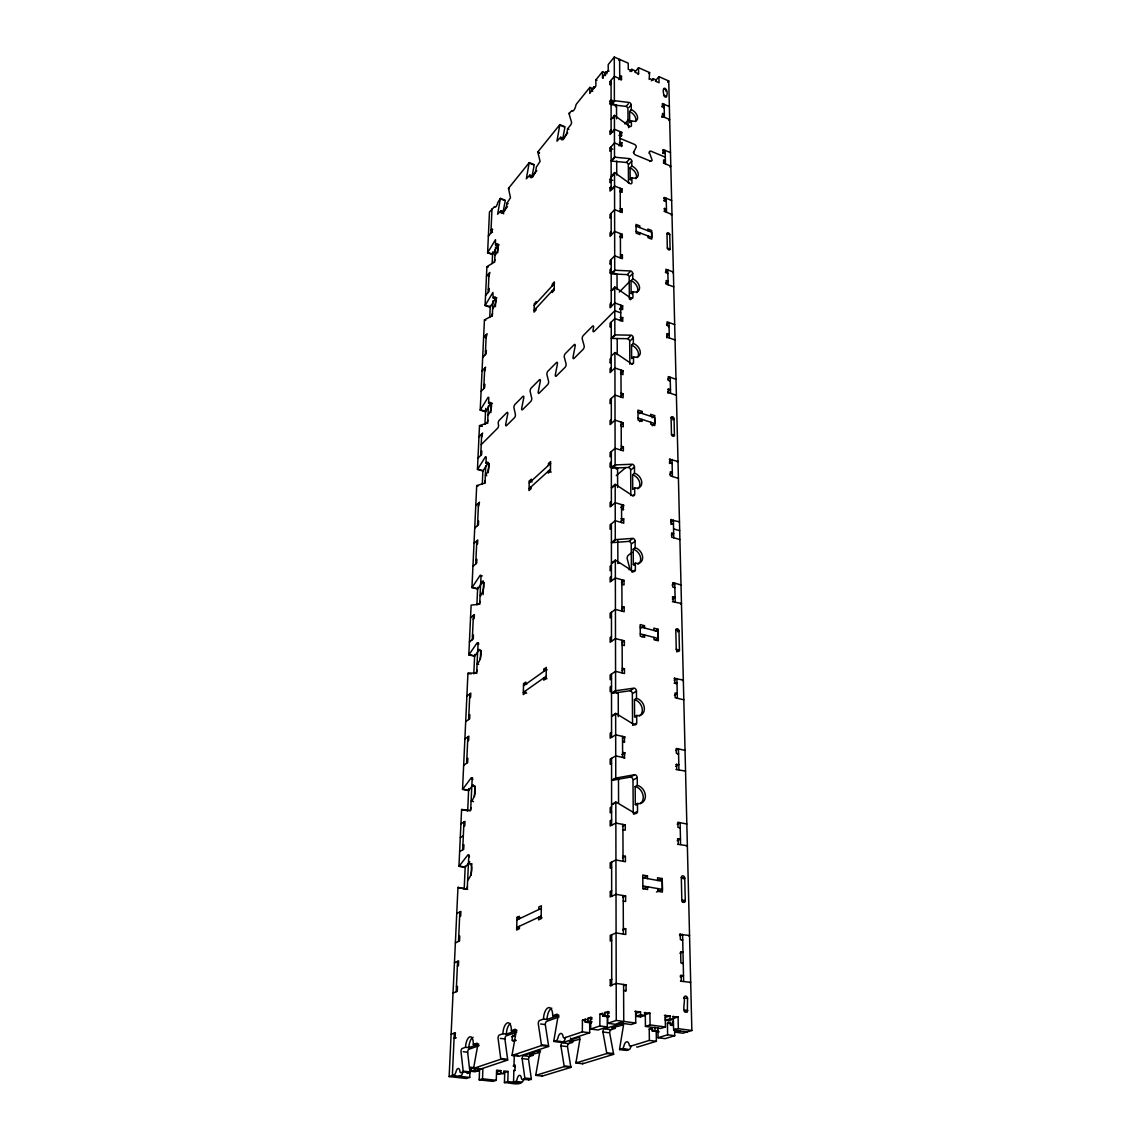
<?xml version="1.0" encoding="UTF-8"?>
<svg xmlns="http://www.w3.org/2000/svg" width="1141" height="1141" viewBox="0 0 1141 1141"><rect width="100%" height="100%" fill="white"/><g stroke="black" fill="none" stroke-linecap="round" stroke-linejoin="round"><path stroke-width="1.5" d="M591.965 1017.53L590.738 1017.358L590.681 1029.039L599.866 1025.959L599.895 1014.178L602.833 1013.165L602.819 1016.103L604.801 1015.419L604.816 1012.481L609.009 1011.611M606.955 72.211L606.071 71.826L606.071 73.352L608.21 70.713L608.21 64.595L614.286 57.05L628.22 63.169L628.277 69.301L631.829 70.856L631.273 71.512M590.681 1029.039L598.041 1029.995L607.269 1026.914L607.269 1016.845M623.585 984.483L623.742 1021.437L615.199 1024.276L607.768 1023.306L607.768 1011.454M603.404 78.13L602.519 77.745L602.534 71.641L606.955 73.737M602.519 77.745L606.071 71.826M532.034 176.356L534.288 164.618L529.224 162.621L526.343 178.78L529.838 175.129A6.932 2.353 -69.9 0 0 532.918 176.37A6.932 2.353 -69.9 0 0 536.327 167.171L540.092 161.366L537.782 151.995L559.846 124.626L565.009 126.751L562.741 138.788M586.488 1019.426L585.262 1019.255L585.247 1022.165L587.857 1021.266L587.872 1018.357L590.738 1017.358M594.675 87.386L593.791 87.016L593.776 88.542L595.873 85.96L595.902 79.87L602.534 71.641M570.443 1038.025A2.91 1.341 -83.7 0 0 571.541 1038.809L589.655 1032.776L589.726 1021.209M467.453 886.528A2.41 0.984 -80.1 0 1 466.298 889.41L458.24 887.398A2.396 0.956 -80.1 0 0 457.955 887.456L449.14 1076.591L454.674 1074.736L455.772 1072.668A5.263 2.125 -83 0 1 457.997 1068.518A5.263 2.125 -83 0 1 459.909 1071.271A2.639 1.07 -83 0 0 460.878 1072.654L463.203 1071.87A2.653 1.084 -83 0 0 463.189 1071.142L460.978 1051.432A2.61 1.055 -82.7 0 1 461.948 1048.622L465.499 1047.267A9.199 3.78 -82.7 0 1 469.778 1036.855A9.199 3.78 -82.7 0 1 473.301 1044.443L476.924 1043.188A2.653 1.098 -82.8 0 1 477.722 1045.413L473.7 1067.591A2.681 1.098 -83.1 0 0 473.629 1068.361L500.742 1059.262A2.753 1.17 -83.3 0 0 500.714 1058.506L498.046 1038.11A2.71 1.155 -82.9 0 1 499.316 1035.03L502.896 1033.732A9.556 4.108 -82.9 0 1 507.417 1022.864A9.556 4.108 -82.9 0 1 511.368 1030.665L515.033 1029.339A2.753 1.198 -83 0 1 516.203 1031.592L512.109 1054.655A2.781 1.198 -83.4 0 0 512.038 1055.454L541.49 1045.57A2.867 1.284 -83.5 0 0 541.447 1044.785L538.252 1023.677A2.81 1.255 -83.1 0 1 539.365 1020.582L543.487 1019.041A9.927 4.478 -83.1 0 1 548.265 1007.688A9.927 4.478 -83.1 0 1 552.7 1015.718L556.694 1014.263A2.867 1.298 -83.2 0 1 557.992 1016.588L553.856 1040.606A2.895 1.312 -83.6 0 0 553.784 1041.433L557.022 1040.221L557.92 1038.153A5.805 2.653 -83.6 0 1 560.531 1033.504A5.805 2.653 -83.6 0 1 563.041 1036.427A2.91 1.341 -83.6 0 0 564.31 1037.896L582.338 1031.849L582.423 1020.239L585.262 1019.255M593.02 88.727L589.854 87.372L589.811 93.448L593.791 87.016M503.138 211.727L505.363 200.274L500.414 198.377L497.647 214.251L500.828 210.743A6.689 2.225 -70.5 0 0 503.666 212.14A6.689 2.225 -70.5 0 0 506.932 203.255L510.483 197.735L508.472 188.379L529.224 162.621M538.823 909.534L538.866 906.967L541.362 905.783L541.091 918.69L538.595 919.846L538.652 917.264L542.061 917.82M543.957 671.293L544 669.097L546.325 667.428L546.097 678.524L543.772 680.164L543.815 677.939L546.967 678.681M548.393 465.442L548.436 463.517L550.618 461.535L550.418 471.162L548.236 473.13L548.279 471.204L551.217 472.089M552.173 290.827L552.13 292.524L554.184 290.299L554.355 281.87L552.315 284.095L552.273 285.778M513.992 1065.394L515.133 1065.038L514.99 1070.058L513.864 1070.429L513.536 1082.21L516.274 1081.254L517.058 1079.443A5.163 2.253 -83.9 0 1 518.955 1075.549A5.163 2.253 -83.9 0 1 521.095 1076.862L521.537 1078.73A2.582 1.127 -83.8 0 0 522.435 1079.472L524.874 1078.716L531.349 1079.429A2.596 1.141 -84 0 0 531.321 1078.716L528.525 1059.347A2.567 1.127 -83.6 0 1 529.738 1056.452L533.218 1055.311A9.014 4.008 -83.6 0 1 533.574 1051.959M514.962 1067.291L513.992 1065.708L514.291 1054.983M511.468 1036.755L514.833 1035.557L514.933 1032.006M519.084 926.392L519.012 928.931L516.631 930.043L516.973 917.407L519.369 916.266L519.298 918.79M525.559 690.804L525.502 693.001L523.263 694.569L523.562 683.673L525.801 682.09L525.744 684.258M531.164 486.751L531.107 488.662L529.01 490.559L529.281 481.074L531.378 479.163L531.321 481.06M536.07 308.298L536.028 309.967L534.045 312.121L534.273 303.777L536.256 301.623L536.199 303.292M508.102 1071.456L504.736 1072.54L504.422 1082.624L507.802 1081.582L508.102 1071.456L503.809 1070.971L503.723 1073.496L497.462 1074.252L497.547 1071.741L500.899 1070.643L500.828 1073.182L497.462 1074.252M512.009 1040.435L512.708 1035.301L514.833 1035.557M479.191 1079.871L482.515 1078.801L482.885 1068.618L479.577 1069.716L479.191 1079.871L492.912 1081.368L496.264 1080.313L496.592 1070.158L500.899 1070.643M474.513 1067.676L471.233 1068.775L471.119 1071.313L474.414 1070.215L474.513 1067.676L470.135 1067.177L469.721 1077.404L466.427 1078.487L449.14 1076.591M471.119 1071.313L475.127 1071.77L478.421 1070.672L478.521 1068.119M471.119 875.304L471.604 864.051A8.401 3.437 -79.9 0 1 471.932 863.894M474.485 796.618L474.913 786.406A8.115 3.295 -78.6 0 1 475.241 786.235M480.347 659.441L480.718 650.684A7.687 3.052 -76.4 0 1 481.031 650.47M483.114 594.589L483.613 582.88A7.488 2.924 -75.3 0 1 484.226 582.466M488.334 472.616L488.705 463.816A7.174 2.696 -73.6 0 1 489.004 463.56M490.901 412.514L491.258 404.085A7.031 2.582 -72.8 0 1 492.427 403.272M495.422 306.601L495.765 298.814A6.803 2.368 -71.6 0 1 496.877 297.887M497.718 252.789L498.018 245.8A6.703 2.268 -71 0 1 499.13 244.816M559.846 124.626L556.951 141.184L560.673 137.262A7.188 2.482 -69.2 0 0 564.039 138.332A7.188 2.482 -69.2 0 0 567.576 128.79L570.571 125.125A2.068 0.713 -69 0 0 571.584 122.387L568.945 113.43L571.955 110.577A4.136 1.426 -68.9 0 0 573.809 110.235A4.136 1.426 -68.9 0 0 575.734 105.899A2.082 0.713 -68.8 0 1 576.69 103.717L589.854 87.372M464.202 888.825L465.228 866.005M467.739 809.91L468.68 788.545M473.815 673.875L474.685 654.435M476.895 604.858L477.68 587.387M482.286 484.326L482.914 470.249M484.954 424.452L485.681 408.392M489.746 317.426L490.273 305.446M492.142 263.571L492.67 251.919M467.24 888.925L468.766 856.649A2.382 0.97 -79.6 0 0 467.824 854.966L459.238 866.062A2.382 0.956 -79.7 0 1 458.939 866.319L465.157 867.388A2.368 0.956 -79.7 0 0 465.457 867.131L469.764 861.612M470.677 810.124L472.146 779.274A2.311 0.927 -78.3 0 0 471.219 777.777L462.818 789.13A2.296 0.913 -78.4 0 1 462.533 789.401L468.594 790.599A2.296 0.927 -78.5 0 0 468.894 790.328L473.101 784.666M476.667 673.418L477.68 650.37M478.65 664.347L477.18 664.005A7.687 3.038 -76.4 0 0 480.96 654.292A7.687 3.038 -76.4 0 0 477.794 649.985L478.05 644.009A2.182 0.856 -76.2 0 0 477.166 642.811L469.079 654.563A2.182 0.856 -76.3 0 1 468.808 654.863L474.599 656.246A2.168 0.856 -76.3 0 0 474.884 655.947L478.935 650.085M479.691 604.202L480.618 583.194M480.889 595.702L480.176 595.531A7.488 2.91 -75.3 0 0 483.87 585.946A7.488 2.91 -75.3 0 0 480.76 582.124L481.017 576.433A2.125 0.827 -75.2 0 0 480.133 575.364L472.217 587.287A2.125 0.813 -75.3 0 1 471.946 587.601L477.608 589.07A2.111 0.813 -75.3 0 0 477.879 588.756L483.171 580.826M484.982 483.427L485.752 465.799M486.808 475.74L485.438 475.326A7.188 2.681 -73.6 0 0 488.976 465.984A7.188 2.681 -73.6 0 0 485.966 463.004L486.194 457.755A2.04 0.756 -73.5 0 0 485.353 456.913L477.722 469.108A2.04 0.756 -73.6 0 1 477.451 469.436L482.871 471.033A2.025 0.756 -73.6 0 0 483.142 470.705L488.248 462.604M487.606 423.425L488.377 405.868M488.063 415.053A7.046 2.567 -72.8 0 0 491.543 405.825A7.046 2.567 -72.8 0 0 488.59 403.244L488.804 398.209A1.997 0.727 -72.7 0 0 487.963 397.496L480.475 409.776A1.982 0.713 -72.9 0 1 480.218 410.118L485.524 411.787A1.982 0.727 -72.8 0 0 485.781 411.445L490.787 403.272M492.299 316.171L492.969 300.753M492.712 308.84A6.817 2.368 -71.6 0 0 496.064 299.826A6.817 2.368 -71.6 0 0 493.183 297.915L492.898 292.453L485.096 305.503L490.202 307.271L495.28 298.657M494.652 262.188L495.237 248.838M495.051 255.37A6.703 2.253 -71 0 0 498.332 246.47A6.703 2.253 -71 0 0 495.508 244.873L495.494 239.653L487.621 252.731L489.46 211.984L494.538 206.592A3.765 1.241 -70.6 0 0 496.064 206.521A3.765 1.241 -70.6 0 0 497.747 202.599L500.414 198.377M454.318 1033.104L452.378 1075.507L469.721 1077.404M456.2 991.729L457.598 961.364M458.511 941.411L459.852 911.944M462.69 849.86L463.959 822.005M466.655 763.258L467.853 736.872M468.651 719.529L469.821 693.871M472.288 639.73L473.401 615.384M475.754 563.954L476.81 540.82M477.509 525.602L478.535 503.067M480.718 455.43L481.702 433.965M483.77 388.582L484.711 368.129M485.324 354.666L486.237 334.712M488.163 292.467L489.033 273.412M490.887 233.064L491.985 208.846M455.188 1038.267L454.089 1038.139L455.159 1037.725L455.387 1032.691L451.109 1034.331M488.334 236.173L491.728 232.022L491.871 229.099L492.698 229.398M458.939 866.319L461.592 809.554A2.311 0.927 -78.8 0 1 461.877 809.468L470.548 810.723M462.533 789.401L467.938 673.318A2.182 0.856 -76.7 0 1 468.224 673.19L476.581 672.99M468.808 654.863L471.119 605.243A2.125 0.827 -75.6 0 1 471.39 605.087L479.591 604.231M471.946 587.601L476.696 485.681A2.054 0.756 -73.9 0 1 476.952 485.51L484.183 483.328A2.054 0.77 -73.8 0 0 485.196 480.646M477.451 469.436L479.491 425.693A2.011 0.727 -73.1 0 1 479.748 425.493L487.521 422.997M480.218 410.118L484.426 319.922L491.543 316.114L492.498 313.547M485.096 305.503L486.907 266.652L493.91 262.43L494.852 259.891M615.184 1026.615A9.698 4.749 -84.1 0 0 615.099 1028.369L611.02 1029.71A2.753 1.326 -84.1 0 0 609.665 1032.862L613.516 1053.585A2.795 1.355 -84.5 0 1 613.573 1054.355L582.68 1063.783L575.977 1062.998A2.724 1.269 -84.2 0 1 576.034 1062.214L579.87 1039.579A2.696 1.255 -83.8 0 0 578.601 1037.354L562.171 1042.803A2.653 1.212 -83.7 0 0 560.887 1045.826L564.125 1065.879A2.696 1.241 -84.2 0 1 564.167 1066.621L535.785 1075.364A2.624 1.17 -84 0 1 535.856 1074.608L539.636 1052.815A2.596 1.155 -83.6 0 0 538.509 1050.647L523.32 1055.696A2.567 1.127 -83.5 0 0 522.107 1058.591L524.846 1078.003A2.61 1.141 -83.9 0 1 524.874 1078.716M633.369 152.637L636.165 147.26A2.168 1.369 44 0 0 634.439 144.351L619.977 138.361M498.332 244.573L492.612 254.543L487.549 252.803M485.282 305.26L489.175 306.487M618.836 60.402L619.634 59.403L619.72 78.672M503.694 213.88A6.689 2.225 -70.5 0 1 503.324 211.684L507.517 206.564M532.462 177.397A6.932 2.353 -69.9 0 1 532.391 176.128L536.841 170.679M563.383 139.616A7.188 2.496 -69.2 0 1 563.283 138.332L567.69 132.941M611.077 83.421L609.993 84.748L609.993 81.639L614.329 76.333L621.517 79.442L620.975 80.112M491.871 229.099L491.015 230.14L491.842 230.439M618.779 79.656L621.503 76.347L619.706 75.563M629.989 71.512L631.814 69.316L635.052 70.742L635.066 72.268L638.603 73.808L638.047 74.479M611.091 103.032L609.993 104.344L609.993 101.192L611.091 99.88L612.446 100.451M635.252 71.641L638.532 67.704L649.6 72.568L649.158 79.328M614.286 57.05L614.371 100.593L611.091 104.544A2.139 1.341 43 0 0 611.605 104.701L626.124 106.413A2.125 1.326 43.4 0 1 627.921 108.752L628.049 125.966M612.161 104.045L614.899 100.75L629.433 102.505A2.139 1.326 43.4 0 1 631.244 104.844L631.287 109.593A7.502 4.678 43.5 0 1 637.634 117.823A7.502 4.678 43.5 0 1 631.387 120.732L629.718 122.672L629.618 111.547L631.287 109.593M615.427 106.655L616.525 105.343L613.801 104.188M648.787 73.552L649.6 72.568M611.105 119.334L614.414 115.412A2.168 1.369 43.2 0 1 614.928 115.697L629.632 126.38A2.154 1.355 43.6 0 0 631.429 125.539L631.387 120.732M612.546 118.521L614.386 116.353M626.124 106.413L628.32 103.802M651.34 80.84L653.18 78.672L655.533 79.699L655.562 81.239L659.042 82.765L658.928 76.661L668.74 80.968L691.86 1030.48L682.974 1033.204L675.857 1032.263L675.786 1028.94M629.033 107.454L631.244 104.844M486.451 276.464L489.903 272.399L488.904 276.45M621.246 136.25L621.788 132.356L614.443 129.29L610.007 134.481L610.007 131.258L611.105 129.96M655.604 80.555L658.928 76.661M624.797 123.898L628.192 119.948M618.993 135.594L621.788 132.356M488.305 289.4L489.175 288.388L489.033 291.468L485.567 295.476M611.12 150.056L610.007 151.339L610.007 148.059L614.471 142.896L621.845 145.934L621.289 146.576M628.506 127.678L629.632 126.38M667.628 82.266L668.74 80.968M619.435 142.554L621.831 142.668L621.845 145.934M665.545 90.966L666.387 89.996L663.777 88.87M619.035 145.891L621.831 142.668M614.414 115.412L614.5 157.087L611.134 160.952A2.196 1.412 43.6 0 0 611.662 161.095L626.495 162.478A2.168 1.398 44 0 1 628.349 164.874L628.491 183.159M612.218 160.453L615.028 157.23L629.889 158.656A2.182 1.398 44 0 1 631.743 161.052L631.786 166.016A7.645 4.906 44.2 0 1 638.29 174.459A7.645 4.906 44.2 0 1 631.886 177.682L630.174 179.579A7.645 4.906 44.2 0 0 630.759 179.793M661.88 106.855L664.119 104.287L664.404 117.295M663.62 108.038L664.19 107.397L662.436 106.641L662.365 103.531L669.353 106.555M661.894 116.924L664.333 114.157L662.579 113.401L662.08 117.181M611.148 176.427L614.528 172.591A2.211 1.426 43.9 0 1 615.056 172.876L630.089 183.644A2.196 1.412 44.3 0 0 631.929 182.703L631.886 177.682M611.676 176.712L613.558 174.587M611.148 181.376L610.021 182.646L610.021 179.294L611.148 178.025M626.495 162.478L629.319 159.298M628.919 164.247L631.743 161.052M668.826 120.49L669.667 119.534L662.65 116.539M620.205 191.659L622.087 192.415L622.059 189.021L614.557 186.026L610.021 191.089L610.021 187.709L611.148 186.439M630.174 179.579L630.089 167.927L631.786 166.016M483.599 337.65L487.121 333.728L486.095 337.879M649.029 153.222L649.457 152.751A2.154 1.355 44.4 0 1 651.126 151.268L665.289 157.13M619.791 191.545L622.059 189.021M649.842 161.509L650.27 161.038A2.154 1.369 44.5 0 0 651.967 159.64L649.457 152.751M662.793 150.298L663.363 149.656L670.48 152.623M662.864 152.923L665.146 150.412L665.445 163.905M662.864 153.522L663.363 149.656M485.467 351.457L486.351 350.472L486.209 353.696L482.672 357.561M611.177 216.819L610.036 218.059L610.036 214.608L614.6 209.587L622.187 212.554L622.173 209.103L620.276 208.361M663.463 162.735L665.374 160.653L663.577 159.911L663.648 163.163L670.808 166.115L669.938 167.042M619.877 211.598L622.173 209.103M534.23 305.446L554.326 283.553M534.088 310.438L554.212 288.616M482.044 371.01L485.595 367.16L484.554 371.381M611.177 231.623L610.036 232.85L610.036 236.358L614.642 231.395L622.287 234.333L622.316 237.856L620.404 237.114M619.977 236.8L622.287 234.333M483.927 385.287L484.825 384.332L484.668 387.626L481.088 391.42M663.691 198.292L664.39 197.55L671.65 200.459M663.877 200.745L666.216 198.277L666.515 212.297M611.205 263.086L610.05 264.298L610.036 260.719L614.699 255.812L622.415 258.722L622.401 255.142L620.476 254.414M664.033 208.803L666.444 208.917L664.105 211.37M620.062 257.595L622.401 255.142M611.205 268.477L610.05 269.69L610.05 273.298L611.205 272.086L617.024 274.239L617.067 289.6M614.528 172.591L614.728 270.146L611.219 273.797A2.268 1.54 45.2 0 0 611.761 273.926L627.265 274.61L630.217 271.587M612.346 273.327L615.284 270.274L630.802 270.973A2.268 1.526 45.7 0 1 632.742 273.498L632.784 278.917A7.958 5.377 45.9 0 1 639.588 287.76A7.958 5.377 45.9 0 1 632.898 291.64L631.116 293.437A7.944 5.377 45.9 0 0 632.342 293.779M671.279 215.193L671.992 214.465L664.69 211.57L664.618 208.19M611.219 290.698L614.757 287.076A2.311 1.569 45.6 0 1 615.327 287.361L631.03 298.257A2.282 1.555 46.1 0 0 632.955 297.131L632.898 291.64M612.375 290.385L614.728 287.96M629.789 276.521L632.742 273.498M619.278 292.082L629.133 282.069M631.116 293.437L631.016 280.715L632.784 278.917M478.978 436.732L482.614 433.038L481.545 437.374M611.234 302.85L610.05 304.048L610.05 307.742L614.799 302.964L622.644 305.802L622.672 309.511L620.105 309.396M481.217 444.648L497.562 428.26A2.054 0.77 -73 0 0 498.546 425.037L498.232 423.468A2.054 0.77 -72.9 0 1 499.216 420.316L506.932 412.543A2.068 0.784 -72.8 0 1 507.774 413.855L505.691 424.295A2.082 0.784 -72.9 0 0 506.518 425.636L514.391 417.791A2.097 0.799 -72.7 0 0 515.418 414.582L513.921 407.665A2.097 0.784 -72.6 0 1 514.933 404.47L522.892 396.426A2.111 0.799 -72.4 0 1 523.776 397.738L521.679 408.335A2.111 0.813 -72.6 0 0 522.564 409.662L530.693 401.561A2.139 0.827 -72.4 0 0 531.735 398.295L530.137 391.349A2.125 0.813 -72.3 0 1 531.164 388.097L539.408 379.782A2.154 0.827 -72.1 0 1 540.335 381.065L538.224 391.834A2.154 0.841 -72.2 0 0 539.151 393.146L547.566 384.759A2.168 0.856 -72.1 0 0 548.621 381.436L546.896 374.462A2.168 0.841 -71.9 0 1 547.951 371.153L556.48 362.538A2.182 0.856 -71.7 0 1 557.45 363.836L555.325 374.747A2.196 0.87 -71.9 0 0 556.309 376.059L565.023 367.388A2.211 0.884 -71.7 0 0 566.093 363.993L564.253 356.99A2.211 0.87 -71.5 0 1 565.337 353.61L574.151 344.71A2.225 0.884 -71.3 0 1 575.178 345.98L573.039 357.076A2.239 0.899 -71.5 0 0 574.066 358.374L583.094 349.388A2.253 0.913 -71.3 0 0 584.192 345.937L582.224 338.891A2.253 0.899 -71.1 0 1 583.322 335.468L592.464 326.24A2.268 0.913 -70.9 0 1 593.548 327.496L593.049 330.063A2.282 0.927 -70.9 0 0 594.104 331.475L614.814 310.723L620.718 312.848M619.663 308.783L622.644 305.802M630.36 299.712L632.356 297.73M480.874 451.964L481.787 451.052L481.63 454.517L477.979 458.14M611.248 325.855L610.064 327.025L610.064 323.274L614.828 318.539L622.729 321.348L622.715 317.597L620.134 317.483M665.403 272.314L667.799 269.932L668.127 284.751M619.72 320.564L622.715 317.597M672.662 272.756L673.39 272.043L665.945 269.233L666.016 272.77L667.884 273.469M665.645 283.538L668.055 281.171L666.187 280.472L666.258 284.052L673.746 286.847M614.757 287.076L614.856 334.798L611.262 338.321A2.325 1.626 46.4 0 0 611.833 338.449L627.707 338.692L630.731 335.768M612.432 337.864L615.427 334.912L631.33 335.183A2.311 1.597 46.9 0 1 633.312 337.765L633.369 343.455A8.13 5.662 47.2 0 1 640.329 352.54A8.13 5.662 47.2 0 1 633.483 356.819L631.643 358.545L631.543 345.195L633.369 343.455M611.276 356.063L614.899 352.583A2.353 1.654 46.8 0 1 615.47 352.854L631.572 363.822A2.339 1.64 47.4 0 0 633.54 362.581L633.483 356.819M611.276 357.903L610.064 359.058L610.064 362.909L611.276 361.754M630.288 340.674L633.312 337.765M611.276 367.559L610.078 368.714L610.078 372.594L614.928 367.987L622.972 370.725L623 374.633L620.989 373.948M666.529 324.843L668.968 322.532L669.311 337.95M475.754 505.677L479.477 502.183L478.379 506.647M668.441 326.782L669.054 326.212L667.157 325.527L667.071 321.833L674.673 324.586M620.533 373.021L622.972 370.725M631.7 364.307L632.927 363.152M666.701 334.113L669.239 334.227L666.572 336.709M666.786 337.836L667.328 333.543M477.68 521.965L478.607 521.109L478.45 524.732L474.713 528.169M611.305 402.445L610.078 403.572L610.078 399.592L614.985 395.071L623.114 397.767L623.086 393.802L621.061 393.117M620.633 396.055L623.086 393.802M529.224 482.971L550.575 463.446M529.067 488.662L550.461 469.222M474 543.358L477.751 539.978L477.594 543.658L476.653 544.499M611.319 419.46L610.093 420.573L610.093 424.609L615.042 420.159L623.228 422.812L623.257 426.862L621.203 426.192M667.699 379.497L670.195 377.272L670.551 393.317M620.747 425.022L623.228 422.812M639.488 413.655L641.984 411.43L637.962 410.118L638.061 420.102L642.098 421.414L642.083 419.417L639.573 421.614M667.884 389.352L670.466 389.452L667.628 391.948M475.925 560.231L476.867 559.39L476.71 563.126L472.93 566.449M667.97 393.217L668.512 388.796M652.124 417.806L654.649 415.609L650.655 414.297L650.684 416.28M611.348 455.687L610.093 456.771L610.093 452.649L615.099 448.285L623.371 450.895L623.357 446.773L621.289 446.117M620.847 448.955L623.357 446.773M652.267 425.75L654.791 423.568L654.692 417.592L638.004 412.115M611.348 461.905L610.093 462.989L610.093 467.14L611.348 466.07L617.581 467.995L617.638 487.492M614.899 352.583L615.127 464.801L611.348 468.038A2.425 1.783 49.4 0 0 611.947 468.138L628.577 467.439L631.743 464.758M612.574 467.596L615.726 464.9L632.385 464.216A2.425 1.769 49.9 0 1 634.467 466.94L634.524 473.187A8.515 6.233 50.4 0 1 641.812 482.743A8.515 6.233 50.4 0 1 634.653 487.863L632.727 489.446L632.599 474.784L634.524 473.187M672.762 419.817L674.046 418.733A1.754 1.227 49.6 0 0 672.534 416.765A1.754 1.227 49.6 0 0 671.093 417.763L671.464 434.293A1.769 1.255 50 0 0 672.976 436.276A1.769 1.255 50 0 0 674.431 435.263L674.046 418.733L671.093 417.763M616.325 469.065L617.581 467.995M616.24 475.64L625.682 467.639M631.287 469.607L634.467 466.94M634.653 487.863L634.71 494.196A2.453 1.797 50.7 0 1 632.642 495.693L615.769 484.625A2.467 1.826 50.1 0 0 615.17 484.355L611.362 487.535A2.467 1.826 50.1 0 1 611.961 487.806L615.127 485.153M470.534 617.752L474.371 614.585L474.2 618.451L473.23 619.249M611.376 501.569L610.107 502.611L610.107 506.889L615.199 502.696L623.642 505.206L623.029 510.027M669.382 459.367L677.996 461.363L677.226 461.991M669.439 461.577L672.02 459.466L672.406 476.51M669.467 463.431L670.024 458.839M632.784 495.765L634.068 494.723M620.875 507.474L623.642 505.206M669.71 474.485L672.306 472.403L670.309 471.761L670.395 475.883L678.41 478.379M472.474 635.808L473.444 635.024L473.258 638.946L469.407 642.041M620.961 518.741L623.713 518.855L623.742 523.191L615.241 520.71L610.121 524.831L610.121 529.167L611.391 528.155M620.918 521.08L623.713 518.855M635.18 547.723L633.212 549.22L633.341 564.667L635.323 563.183A8.743 6.561 52.7 0 0 642.668 557.55A8.743 6.561 52.7 0 0 635.18 547.723L635.123 541.148A2.482 1.854 52.2 0 0 632.998 538.352L615.898 539.607A2.51 1.883 51.7 0 1 615.284 539.522L611.405 542.574A2.496 1.883 51.7 0 0 612.018 542.66L629.09 541.376L632.342 538.852M612.66 542.16L615.898 539.607M631.857 543.658L635.123 541.148M611.419 563.126L615.327 560.131A2.539 1.925 52.5 0 1 615.94 560.388L633.269 571.498A2.51 1.897 53.1 0 0 635.38 569.858L635.323 563.183M612.032 563.383L615.284 560.887M611.419 565.237L610.121 566.236L610.121 570.7L611.419 569.716M670.666 519.911L679.48 521.822M670.737 522.022L673.375 520.011L673.76 537.782M632.085 552.387L628.349 555.239A2.325 1.084 -74.3 0 0 627.193 558.776L629.504 567.362A2.339 1.098 -74.5 0 1 629.133 569.844M670.751 524.161L673.461 524.261M611.433 576.433L610.135 577.417L610.135 581.924L615.356 578.002L624.027 580.37L624.041 584.891L621.888 584.292M671.45 535.158L673.675 533.503L671.621 532.904L671.707 537.183L679.908 539.579M632.085 572.311L634.724 570.343M466.883 696.053L470.805 693.143L470.62 697.222L469.636 697.95M621.389 582.324L624.027 580.37M468.837 715.393L469.821 714.68L469.636 718.816L465.685 721.64M621.503 609.037L624.156 607.126L624.184 611.733L615.427 609.422L610.135 613.245L610.135 617.851L611.462 616.91M523.505 685.841L546.282 669.639M672.078 585.119L674.773 583.208L675.187 601.778M546.14 676.299L523.32 692.387L526.643 693.143M464.886 738.94L468.851 736.173L468.651 740.366L467.667 741.065M611.476 636.678L610.15 637.605L610.15 642.297L615.484 638.589L624.327 640.843L624.355 645.549L622.145 644.993M672.32 597.199L675.087 597.299L672.377 599.182M672.406 601.678L681.462 603.475L680.635 604.045M640.458 628.491L644.508 625.696L644.537 628.006M621.645 642.683L624.327 640.843M641.912 636.806L644.622 634.966L644.651 637.291L640.301 636.165L640.187 624.569L644.508 625.696M655.419 631.101L658.143 629.261L658.328 640.8L654.021 639.702L653.978 637.377M466.84 759.007L467.839 758.323L467.653 762.587L463.66 765.269M655.576 640.315L658.3 638.489L658.186 631.558L640.215 626.894M677.611 631.814L678.981 630.902A1.897 1.426 56.2 0 0 677.369 628.777A1.897 1.426 56.2 0 0 675.814 630.074L676.242 649.243A1.911 1.441 56.9 0 0 677.882 651.397A1.911 1.441 56.9 0 0 679.437 650.056L678.981 630.902L675.814 630.074M621.759 670.523L624.469 668.726L624.484 673.518L615.555 671.35L610.15 674.93L610.164 679.722L611.505 678.838M611.505 686.083L610.164 686.968L610.164 691.803L611.519 690.933M636.521 698.349L634.453 699.647L634.596 716.733L636.678 715.464A9.256 7.217 58.6 0 0 644.394 708.732A9.256 7.217 58.6 0 0 636.521 698.349L636.464 691.075A2.624 2.04 57.9 0 0 634.211 688.123L616.24 690.662A2.639 2.068 57.5 0 1 615.598 690.605L611.519 693.243A2.639 2.068 57.5 0 0 612.161 693.286L630.103 690.747L633.526 688.565M612.831 692.858L616.24 690.662M676.656 651.853L679.437 650.056L676.242 649.243M616.882 693.4L618.237 692.53L618.308 716.648M633.027 693.257L636.464 691.075M611.533 715.977L615.641 713.41A2.681 2.111 58.7 0 1 616.283 713.667L634.51 724.82A2.667 2.082 59.3 0 0 636.749 722.852L636.678 715.464M612.175 716.234L615.598 714.095M674.046 678.367L683.331 680.05L682.489 680.564M674.103 680.193L676.898 678.467L677.34 698.263M674.146 683.102L676.998 683.188L675.943 683.844M460.921 823.845L464.986 821.377L464.786 825.813L463.759 826.426M611.547 732.351L610.178 733.192L610.178 738.184L615.684 734.847L624.812 736.901L624.141 742.32M622.344 1022.878A2.81 1.369 -84.1 0 1 623.499 1025.203L619.634 1048.764A2.838 1.383 -84.5 0 0 619.577 1049.577L622.943 1048.422L623.856 1046.397A5.691 2.795 -84.6 0 1 626.509 1041.847A5.691 2.795 -84.6 0 1 629.204 1044.742A2.853 1.412 -84.5 0 0 630.559 1046.197L649.357 1040.407L656.375 1041.305L656.246 1031.578M674.417 695.197L677.226 693.486L675.073 692.958L675.172 697.736L683.816 699.818M632.57 725.362L636.05 723.28M622.501 738.27L624.812 736.901M460.279 837.679L463.332 835.868M462.889 845.367L463.916 844.768L463.717 849.275L459.623 851.642M621.859 754.6L624.883 752.832L624.213 758.309M611.562 763.429L610.178 764.228L610.178 759.15L615.726 755.913L624.911 757.909M637.306 785.393L635.166 786.563L635.323 804.633L637.462 803.492A9.584 7.573 62.7 0 0 645.392 796.104A9.584 7.573 62.7 0 0 637.306 785.393L637.234 777.706A2.724 2.154 61.9 0 0 634.924 774.653L616.44 777.977A2.738 2.182 61.6 0 1 615.769 777.948L611.576 780.316A2.724 2.182 61.7 0 0 612.232 780.344L630.688 777.021L634.211 775.053M612.931 779.945L616.44 777.977M675.6 750.493L678.467 748.895L678.924 769.633M677.854 754.244L678.567 753.844L676.371 753.36L676.256 748.41L685.042 750.364M633.697 779.66L637.234 777.706M675.886 764.541L678.809 764.627L675.7 766.324M637.462 803.492L637.534 811.322A2.767 2.182 63.5 0 1 635.237 813.476L616.482 802.337A2.781 2.225 63.1 0 0 615.826 802.08L611.59 804.376A2.767 2.225 63.2 0 1 612.261 804.619L615.783 802.708M675.985 769.533L685.541 771.059M611.59 806.858L610.193 807.614L610.193 812.848L611.605 812.092M611.605 819.994L610.193 820.721L610.193 826.013L615.869 823.06L625.254 824.886L625.268 830.192L622.929 829.735M633.954 813.191L636.806 811.693M633.811 814.218L635.237 813.476M622.401 826.355L625.254 824.886M456.742 913.542L460.893 911.402L460.679 916.095L459.638 916.622M677.169 824.116L680.107 822.675L680.592 844.411M458.725 936.661L459.766 936.148L459.552 940.911L455.373 942.922M622.53 857.718L625.411 856.32L625.425 861.726L615.94 859.986L610.207 862.767L610.207 868.187L611.633 867.502M677.469 839.077L680.478 839.163L677.155 840.746M516.916 919.931L541.319 908.35M677.583 844.326L687.367 845.709L686.468 846.137M541.148 916.095L516.702 927.505L519.683 927.975M454.446 962.804L458.653 960.879L458.425 965.7L457.37 966.185M611.662 890.764L610.221 891.421L610.221 896.94L616.012 894.316L625.596 895.97L625.625 901.518L623.228 901.105M643.053 877.914L647.46 875.903L647.489 878.613M657.772 880.552L662.208 878.57L662.436 892.119L657.772 891.306L657.729 888.582M622.686 897.282L625.596 895.97M643.167 888.753L647.589 886.785L647.617 889.509L642.911 888.682L642.768 875.047L647.46 875.903M683.245 878.841L684.757 878.185A2.097 1.64 66.9 0 0 682.988 875.86A2.097 1.64 66.9 0 0 681.32 877.557L681.819 900.049A2.125 1.654 67.9 0 0 683.602 902.388A2.125 1.654 67.9 0 0 685.27 900.648L684.757 878.185L681.32 877.557M656.474 892.02L662.408 889.41L662.279 881.266L642.825 877.771M456.429 986.837L457.484 986.366L457.27 991.272L453.034 993.084M682.261 901.918L685.27 900.648L681.819 900.049M622.815 930.058L625.767 928.831L625.796 934.493L616.083 932.924L610.235 935.378L610.235 941.04L611.69 940.441M679.494 934.294L689.549 935.506L688.636 935.862M679.551 935.563L682.589 934.365L683.63 981.274M681.562 940.369L682.717 939.927L680.378 939.556L680.264 933.994M679.922 953.191L682.988 952.036L680.649 951.665L680.892 962.933L683.231 963.289L682.461 963.575M611.476 985.795L610.25 985.624L610.235 979.805L611.719 979.249M610.25 985.624L616.197 983.414L626.052 984.84L626.081 990.702L625.325 990.973M623.542 985.753L626.052 984.84M465.499 1047.267L468.837 1047.666L478.792 1044.086M502.896 1033.732L506.347 1034.16L516.987 1030.323M543.487 1019.041L547.038 1019.498L558.933 1015.219M479.106 1045.584L468.609 1049.406A2.61 1.07 -82.8 0 0 467.639 1052.216L469.907 1071.884A2.653 1.084 -83.1 0 1 469.921 1072.611L467.582 1073.396A2.639 1.07 -83.1 0 1 466.954 1073.125M516.859 1032.049L506.176 1035.885A2.71 1.155 -83 0 0 504.892 1038.952L507.631 1059.304A2.753 1.184 -83.4 0 1 507.659 1060.06L480.404 1069.131L473.629 1068.361M559.147 1016.888L546.653 1021.366A2.81 1.269 -83.2 0 0 545.298 1024.589L548.564 1045.655A2.853 1.284 -83.6 0 1 548.607 1046.44L519.012 1056.281L512.038 1055.454M680.378 975.498L683.502 975.584L680.164 976.767M680.507 981.203L690.69 982.33L689.763 982.643M512.822 1041.148L515.818 1040.107M634.867 1011.411L640.543 1011.825L640.572 1014.777L635.993 1016.303L635.965 1013.365L640.543 1011.825M607.768 1023.306L616.268 1020.439L635.722 1023.035L635.623 1011.154M644.266 1012.695L649.914 1013.108L650.056 1024.932L645.435 1026.415L645.307 1014.634L649.914 1013.108M459.039 1076.234L461.663 1075.25L462.447 1073.41A5.249 2.139 -83.1 0 1 462.818 1071.941M553.784 1041.433C557.065 1041.69 564.239 1044.086 565.123 1039.052A5.791 2.667 -83.7 0 1 565.522 1037.426M635.993 1016.303L640.472 1016.916L645.064 1015.39L645.022 1012.438M530.037 1054.127A9.028 4.008 -83.6 0 0 529.995 1054.926L539.807 1052.416M623.043 1024.975L611.719 1027.927L615.099 1028.369M563.269 1042.931L568.76 1043.616L572.525 1042.375A9.342 4.35 -83.8 0 1 572.611 1040.692M635.722 1023.035L631.144 1024.532L619.206 1022.949M664.447 1015.447L670.052 1015.861L670.095 1018.785L665.445 1020.282L665.403 1017.358L670.052 1015.861M513.136 1065.979L513.992 1065.708M684.315 1011.696L687.838 1010.555L684.272 1010.07M672.505 1016.56L678.082 1016.959L678.325 1028.683L673.632 1030.138L673.29 1016.303M673.404 1018.457L678.082 1016.959M665.445 1020.282L668.683 1020.724L673.347 1019.227L670.095 1018.785M649.357 1040.407L649.229 1029.025L652.181 1028.084L652.224 1030.936L659.227 1031.849M657.915 1027.913L658.057 1037.74L667.628 1034.787L667.428 1023.235L670.48 1022.265L670.523 1025.16L673.361 1025.531M652.224 1030.936L658.457 1030.537M670.523 1025.16L672.605 1024.504L672.548 1021.609M665.232 1015.205L665.431 1026.971L660.767 1028.44L645.435 1026.415M575.977 1062.998L606.741 1053.528L613.587 1054.355M675.857 1032.263L680.007 1030.979M523.505 1079.586L531.349 1079.429M535.785 1075.364L542.317 1076.091L570.814 1067.406A2.696 1.241 -84.2 0 0 570.771 1066.664L567.476 1046.625A2.653 1.227 -83.8 0 1 568.76 1043.616M619.577 1049.577C622.786 1049.791 629.861 1052.159 630.759 1047.253A5.676 2.81 -84.7 0 1 631.158 1045.669M656.375 1041.305L637.491 1047.067A2.838 1.412 -84.6 0 1 636.664 1046.81M674.588 1029.125L674.716 1035.714L665.103 1038.652L658.057 1037.74M504.422 1082.624C509.528 1082.296 520.809 1086.988 523.491 1080.156A5.163 2.253 -83.9 0 1 523.847 1078.716M515.932 1081.468L521.294 1082.053M482.515 1078.801L496.264 1080.313M507.802 1081.582L519.954 1082.909M474.841 1067.719L475.968 1067.848M535.856 1074.608L536.94 1074.722M474.414 1070.215L478.421 1070.672M500.828 1073.182L503.723 1073.496M463.189 1071.142L468.794 1071.756M525.93 1078.117L531.321 1078.716M463.203 1071.87L469.921 1072.611M513.864 1070.429L514.919 1070.543M463.203 1051.688L467.639 1052.216M522.107 1058.591L527.456 1059.219M500.714 1058.506L506.476 1059.176M565.223 1066.008L570.771 1066.664M500.742 1059.262L507.659 1060.06M564.167 1066.621L570.814 1067.406M529.995 1054.926L533.218 1055.311M524.389 1055.824L529.738 1056.452M513.279 1054.797L517.928 1055.354M576.034 1062.214L577.161 1062.342M455.159 1037.725L456.257 1037.854M538.509 1050.647L540.663 1050.918M473.301 1044.443L476.667 1044.856M500.329 1038.396L504.892 1038.952M560.887 1045.826L566.378 1046.497M512.566 1040.235L515.96 1040.649M541.447 1044.785L547.38 1045.513M607.825 1052.901L613.516 1053.585M541.49 1045.57L548.607 1046.44M572.525 1042.375L569.216 1041.961L579.756 1039.251M622.544 1048.665L628.292 1049.378M558.049 1041.12L561.03 1041.491A2.881 1.326 -83.7 0 0 560.958 1042.318M622.501 1049.121L625.382 1049.478M578.601 1037.354L579.714 1037.483M511.368 1030.665L514.819 1031.107M582.338 1031.849L589.655 1032.776M540.606 1023.976L545.298 1024.589M623.228 1023.063L604.245 1028.84A2.767 1.326 -84 0 0 602.904 1031.992L608.538 1032.719M585.247 1022.165L591.338 1022.964M599.866 1025.959L607.269 1026.914M667.628 1034.787L674.716 1035.714M605.386 1028.982L611.02 1029.71M650.056 1024.932L665.431 1026.971M678.325 1028.683L691.86 1030.48M587.872 1018.357L592.15 1018.927M673.632 1030.138L687.139 1031.92M552.7 1015.718L556.252 1016.175M582.423 1020.239L585.476 1020.639M649.229 1029.025L652.723 1029.496M587.857 1021.266L592.136 1021.823M599.895 1014.178L602.976 1014.591M667.428 1023.235L670.951 1023.719M604.801 1015.419L609.437 1016.046M602.819 1016.103L608.994 1016.931M640.572 1014.777L645.064 1015.39M604.816 1012.481L609.437 1013.094M684.001 998.004L687.552 998.518L687.338 1012.153C680.721 1013.379 685.798 1000.971 684.001 998.004A2.211 1.726 72.4 0 1 685.727 996.107A2.211 1.726 72.4 0 1 687.552 998.518M623.614 990.345L626.081 990.702M610.235 979.805L611.476 979.976M516.973 917.407L520.325 917.949M623.357 928.432L625.767 928.831M457.955 887.456L467.753 889.253M468.552 879.725L467.753 879.583A8.401 3.423 -79.8 0 0 471.789 869.513A8.401 3.423 -79.8 0 0 468.466 863.495L471.604 864.051M459.238 866.062L463.902 866.86M468.594 855.108L469.379 855.251M642.911 885.958L662.408 889.41M468.766 856.649L469.55 856.791M662.208 878.57L657.573 877.729L657.615 880.424M623.043 855.878L625.411 856.32M463.403 809.753L467.981 810.623A2.311 0.927 -78.9 0 0 467.767 810.68M461.592 809.554L467.696 810.709M473.501 801.567L471.19 801.125A8.13 3.28 -78.6 0 0 475.127 791.169A8.13 3.28 -78.6 0 0 471.861 785.807L474.913 786.406M462.818 789.13L467.368 790.028M680.221 827.867L677.968 827.425L677.854 822.233L686.839 824.03M471.975 777.934L472.745 778.076M472.146 779.274L472.902 779.431M622.601 752.333L624.883 752.832M622.558 741.408L624.826 741.907M469.678 673.532L471.133 673.86M467.938 673.318L469.407 673.661M523.562 683.673L526.671 684.4M469.079 654.563L473.429 655.604M544 669.097L547.152 669.838M477.794 649.985L480.718 650.684M477.894 642.982L478.621 643.153M478.05 644.009L478.792 644.18M622.244 668.184L624.469 668.726M472.217 587.287L476.467 588.385M640.301 633.854L658.3 638.489M480.76 582.124L483.613 582.88M658.143 629.261L653.85 628.135L653.879 630.445M480.846 575.549L482.272 575.92M621.973 606.556L624.156 607.126M681.006 584.934L672.691 582.637L672.791 587.073L674.873 587.644M476.696 485.681L478.065 486.08M477.722 469.108L481.787 470.306M673.561 528.868L679.694 530.679M529.281 481.074L532.162 481.93M621.56 508.886L623.671 509.499M485.966 463.004L488.705 463.816M481.088 425.907L482.415 426.32M479.491 425.693L480.832 426.106M480.475 409.776L484.454 411.031M488.59 403.244L491.258 404.085M670.109 462.904L672.106 463.531M671.464 434.293L674.431 435.263M638.061 418.105L654.791 423.568M668.597 392.661L676.385 395.299M670.28 381.108L668.341 380.438L668.255 376.601L676 379.268M484.426 319.922L485.709 320.364M493.183 297.915L495.765 298.814M667.399 337.265L675.044 339.989M486.907 266.652L488.163 267.108M487.806 252.446L491.543 253.815M495.322 247.169L496.977 247.782M495.508 244.873L498.018 245.8M491.728 232.022L492.57 232.336M500.828 210.743L503.324 211.684M500.357 198.848L504.493 200.417M506.932 203.255L508.187 203.726M508.472 188.379L509.3 188.693M636.122 231.381L651.753 237.414L651.668 232.208L636.079 226.16M667.314 248.025L670.095 249.08L669.753 234.689A1.64 1.07 45.9 0 0 668.341 232.864A1.64 1.07 45.9 0 0 667 233.605L667.314 248.025A1.654 1.084 46.1 0 0 668.726 249.85A1.654 1.084 46.1 0 0 670.095 249.08M667 233.605L669.753 234.689M529.838 175.129L532.391 176.128M529.182 163.092L533.389 164.76M610.021 187.709L612.831 188.821M610.021 179.294L612.817 180.406M666.287 201.629L664.461 200.902L664.39 197.55M537.782 151.995L539.479 152.68M538.666 152.709L539.508 153.051M560.673 137.262L563.283 138.332M650.27 161.038L635.566 154.991A2.168 1.369 44.1 0 1 633.797 152.152M559.789 125.111L564.096 126.879M567.576 128.79L568.888 129.332M610.007 148.059L612.774 149.2M568.945 113.43L569.815 113.686M619.962 134.838L621.802 135.594M663.434 152.894L665.217 153.636M610.007 131.258L612.746 132.399M609.993 101.192L612.717 102.348M591.894 89.369L592.764 89.74M591.879 90.895L592.764 91.266M609.993 81.639L610.891 82.024M595.902 79.87L596.957 80.326M604.63 73.594L605.529 73.98M604.63 75.135L605.529 75.52M608.21 70.713L609.094 71.113M663.919 95.273L666.529 96.4C669.496 88.884 660.782 83.079 663.919 95.273A1.569 0.956 44.1 0 0 665.246 96.999A1.569 0.956 44.1 0 0 666.529 96.4M649.714 78.672L653.208 80.198L653.18 78.672M602.904 1031.992L606.684 1052.758A2.81 1.341 -84.4 0 1 606.741 1053.528M671.322 519.397L671.421 523.648M672.99 596.729L673.09 601.207M674.745 677.939L674.844 682.66M676.599 764.142L676.713 769.148M678.21 838.721L678.325 843.969M681.148 975.227L681.277 980.932M668.669 1019.997L668.683 1020.724M654.649 415.609L654.806 425.564L650.812 424.252L650.784 422.256M647.917 230.767L647.903 229.027L651.625 230.482L651.768 239.139L648.031 237.699L648.002 235.959M654.905 1027.228L654.948 1030.081M638.532 67.704L638.603 73.808M639.816 227.615L639.801 225.875L636.036 224.42L636.136 233.106L639.901 234.561L639.873 232.821M641.984 411.43L642.012 413.427M631.814 69.316L631.829 70.856M640.472 1016.175L640.472 1016.916M629.361 299.028L629.19 277.12A2.253 1.526 45.7 0 0 627.265 274.61M629.846 364.25L629.675 341.259A2.311 1.597 46.9 0 0 627.707 338.692M630.845 495.636L630.645 470.149A2.41 1.769 49.9 0 0 628.577 467.439M631.415 571.113L631.215 544.157A2.482 1.854 52.2 0 0 629.09 541.376M632.556 723.608L632.342 693.685A2.624 2.04 57.9 0 0 630.103 690.747M633.241 813.562L632.984 780.045A2.71 2.139 62 0 0 630.688 777.021M621.503 76.347L621.517 79.442M619.948 131.586L620.005 145.178M620.191 188.265L620.29 211.812M620.39 233.591L620.49 257.994M620.69 305.089L620.761 320.65M620.961 370.041L621.089 397.097M621.189 422.141L621.303 450.239M621.545 504.579L621.617 522.564M621.859 579.771L622.002 611.162M622.116 640.286L622.259 672.976M622.53 736.387L622.615 757.41M622.9 824.43L623.057 861.298M623.214 895.557L623.371 934.094M616.525 105.343L616.568 118.792M616.682 161.052L616.725 175.015M617.21 338.62L617.252 354.623M617.794 540.577L617.866 563.497M618.493 778.775L618.565 803.05M615.17 484.355L615.284 539.522M615.327 560.131L615.598 690.605M615.641 713.41L615.769 777.948M615.826 802.08L616.268 1020.439M611.077 80.312L611.105 133.197M611.12 146.775L611.148 189.834M611.162 213.353L611.191 235.117M611.205 259.492L611.234 306.558M611.248 322.09L611.276 371.453M611.305 398.466L611.319 423.496M611.334 451.551L611.376 505.848M611.391 523.805L611.433 580.94M611.462 612.289L611.476 641.37M611.505 674.031L611.547 737.357M611.562 758.337L611.605 825.271M611.633 862.083L611.662 896.284M611.69 934.764L611.719 985.082M615.028 157.23A2.211 1.412 43.6 0 1 614.5 157.087M630.089 167.927A7.645 4.906 44.2 0 1 635.879 178.723M637.534 804.733A9.57 7.573 62.8 0 1 635.323 804.633M635.166 786.563A9.57 7.573 62.8 0 1 642.768 794.122A9.57 7.573 62.8 0 1 640.358 803.635M636.022 716.919A9.242 7.203 58.7 0 1 634.596 716.733M634.453 699.647A9.242 7.203 58.7 0 1 641.841 707.049A9.242 7.203 58.7 0 1 639.502 715.949M634.696 564.909A8.729 6.546 52.7 0 1 633.341 564.667M633.212 549.22A8.729 6.546 52.7 0 1 640.244 556.323A8.729 6.546 52.7 0 1 638.019 564.239M632.599 474.784A8.5 6.218 50.4 0 1 639.317 481.345A8.5 6.218 50.4 0 1 637.819 488.847M615.726 464.9A2.439 1.783 49.4 0 1 615.127 464.801M631.543 345.195A8.13 5.662 47.2 0 1 637.634 350.8A8.13 5.662 47.2 0 1 637.405 357.504M615.427 334.912A2.339 1.626 46.4 0 1 614.856 334.798M631.016 280.715A7.944 5.377 45.9 0 1 636.949 286.234A7.944 5.377 45.9 0 1 636.735 292.609M615.284 270.274A2.282 1.54 45.2 0 1 614.728 270.146M487.849 420.145A2.011 0.742 -73 0 1 486.85 422.783M476.924 670.052A2.211 0.87 -76.6 0 1 475.84 672.819M479.919 601.307A2.154 0.841 -75.5 0 1 478.863 604.045M464.216 888.511A2.382 0.97 -80.1 0 1 464.515 888.44M470.905 807.728A2.339 0.941 -78.8 0 1 469.778 810.581M468.837 1047.666A9.199 3.794 -82.7 0 1 473.101 1037.269M480.404 1069.131A2.667 1.112 -83.2 0 1 480.447 1068.547M506.347 1034.16A9.542 4.122 -82.9 0 1 510.455 1023.491M547.038 1019.498A9.912 4.493 -83.1 0 1 551.788 1008.159M618.365 562.855A2.311 1.07 -74.5 0 1 619.335 562.941M626.466 1050.433A2.824 1.383 -84.6 0 1 626.523 1049.62M582.68 1063.783A2.724 1.269 -84.3 0 1 582.737 1062.998M542.317 1076.091A2.624 1.17 -84.1 0 1 542.374 1075.335M528.896 1080.185A2.582 1.141 -83.9 0 1 528.226 1079.914M538.195 1051.417A9.028 4.008 -83.6 0 1 538.195 1052.216M621.317 1023.891A9.713 4.735 -84 0 1 621.332 1024.746M614.899 100.75A2.154 1.341 43 0 1 614.371 100.593M629.618 111.547A7.488 4.678 43.5 0 1 635.551 121.616"/></g></svg>
